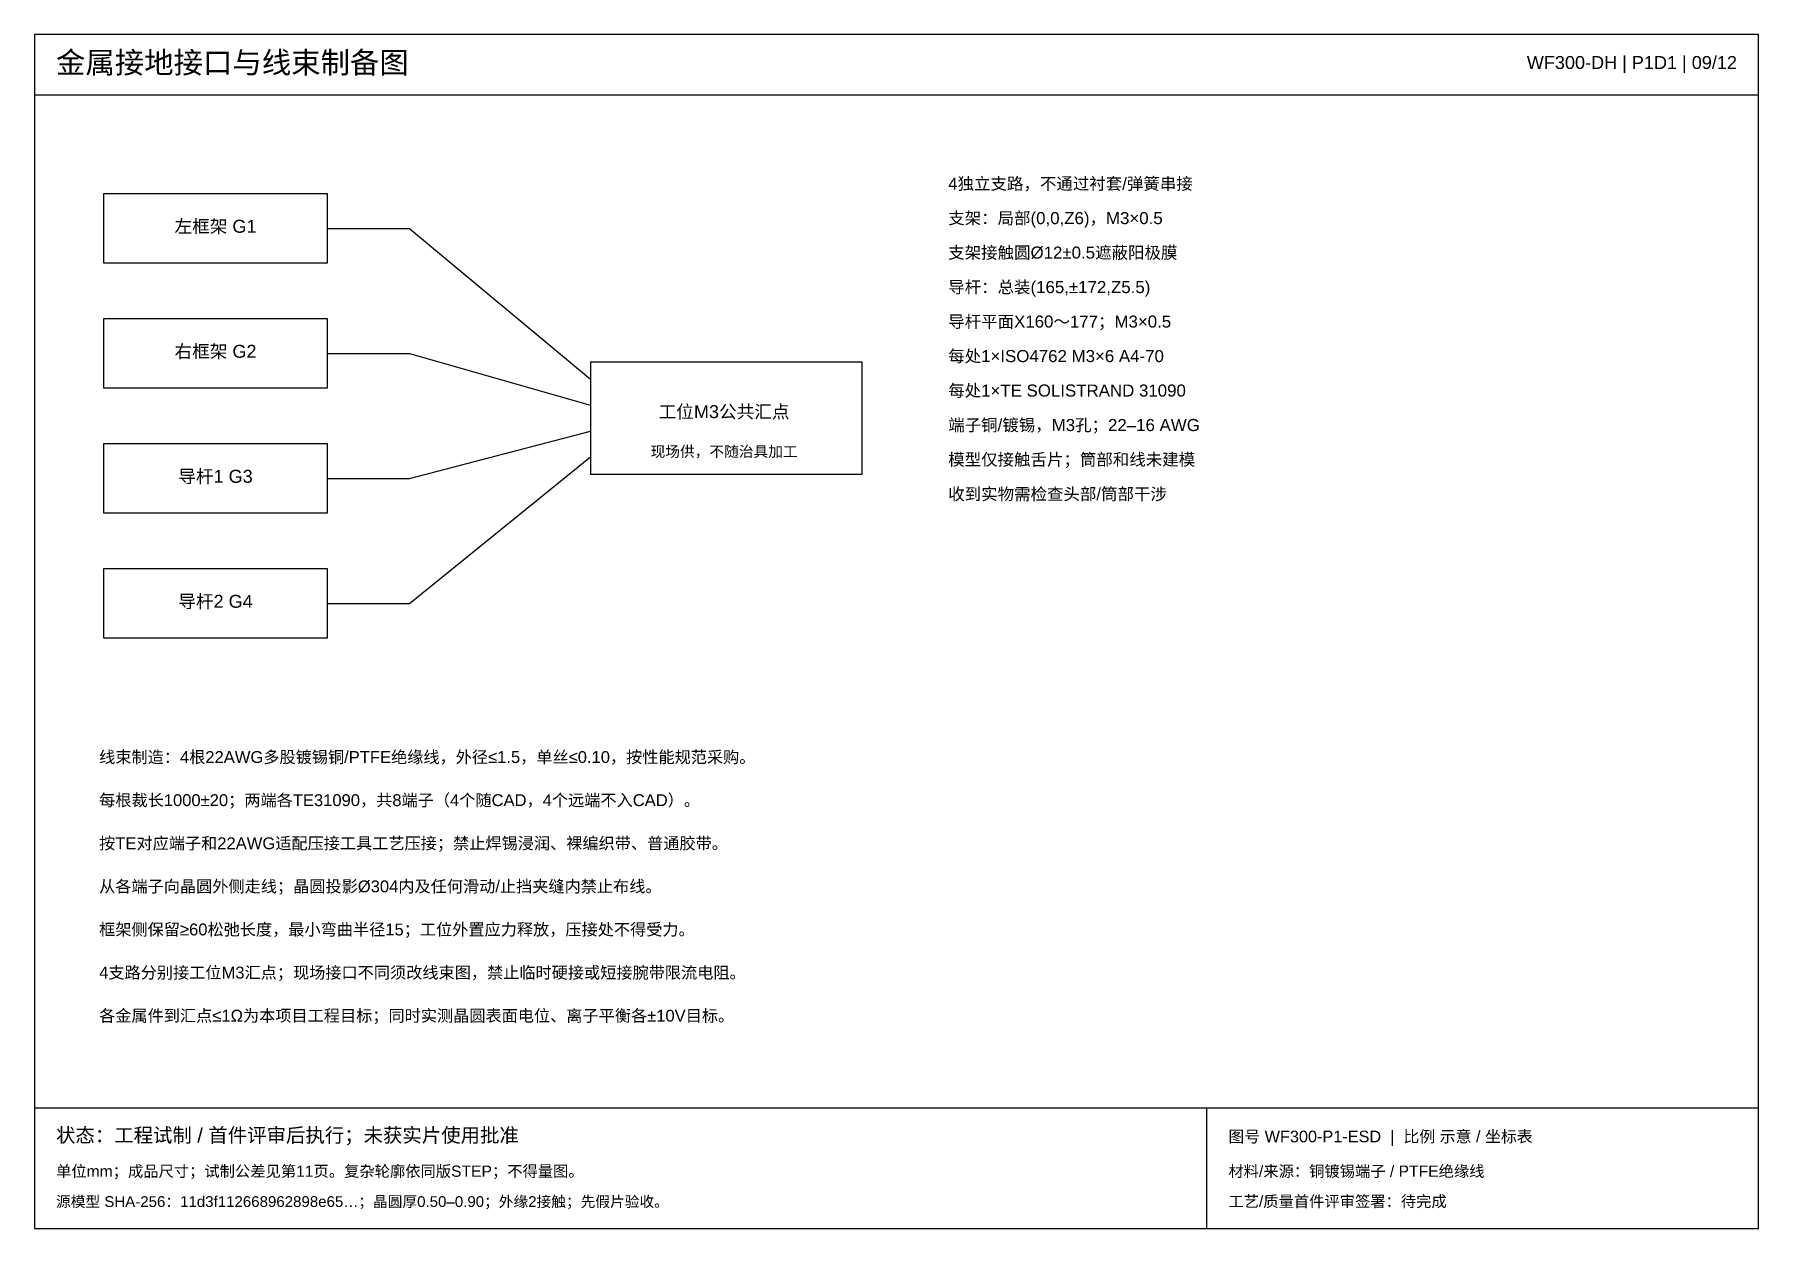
# Model space of a CAD drawing. Header units: millimetres. Extents: x 10 to 410, y 10 to 287.
import ezdxf
from ezdxf.enums import TextEntityAlignment as Align

# ---------------------------------------------------------------- set-up
doc = ezdxf.new("R2010")
doc.units = ezdxf.units.MM
for name, color, linetype in [('HOLD', 1, 'Continuous'), ('OUTLINE', 7, 'Continuous'), ('TEXT', 7, 'Continuous')]:
    doc.layers.add(name, color=color, linetype=linetype)
doc.styles.add('CJK', font='Arial Unicode.ttf')

msp = doc.modelspace()

# ---------------------------------------------------------------- linework, layer by layer
at = {"layer": 'OUTLINE'}
for p, q in [((10, 273), (410, 273)), ((10, 38), (410, 38)), ((282, 10), (282, 38))]:
    msp.add_line(p, q, dxfattribs=at)
for points in [[(10, 10), (410, 10), (410, 287), (10, 287), (10, 10)], [(26, 234), (78, 234), (78, 250), (26, 250), (26, 234)], [(78, 242), (97, 242), (139, 207)], [(26, 205), (78, 205), (78, 221), (26, 221), (26, 205)], [(78, 213), (97, 213), (139, 201)], [(139, 185), (202, 185), (202, 211), (139, 211), (139, 185)], [(26, 176), (78, 176), (78, 192), (26, 192), (26, 176)], [(78, 184), (97, 184), (139, 195)], [(78, 155), (97, 155), (139, 189)], [(26, 147), (78, 147), (78, 163), (26, 163), (26, 147)]]:
    msp.add_lwpolyline(points, dxfattribs=at)

# ---------------------------------------------------------------- texts
at = {"layer": 'HOLD', "style": 'CJK'}
msp.add_text('状态：工程试制 / 首件评审后执行；未获实片使用批准', height=3.3, dxfattribs=at).set_placement((15, 30))
at = {"layer": 'TEXT', "style": 'CJK'}
for s, height, p in [('金属接地接口与线束制备图', 5, (15, 278)), ('4独立支路，不通过衬套/弹簧串接', 2.8, (222, 251)), ('支架：局部(0,0,Z6)，M3×0.5', 2.8, (222, 243)), ('支架接触圆Ø12±0.5遮蔽阳极膜', 2.8, (222, 235)), ('导杆：总装(165,±172,Z5.5)', 2.8, (222, 227)), ('导杆平面X160～177；M3×0.5', 2.8, (222, 219)), ('每处1×ISO4762 M3×6 A4-70', 2.8, (222, 211)), ('每处1×TE SOLISTRAND 31090', 2.8, (222, 203)), ('端子铜/镀锡，M3孔；22–16 AWG', 2.8, (222, 195)), ('模型仅接触舌片；筒部和线未建模', 2.8, (222, 187)), ('收到实物需检查头部/筒部干涉', 2.8, (222, 179)), ('线束制造：4根22AWG多股镀锡铜/PTFE绝缘线，外径≤1.5，单丝≤0.10，按性能规范采购。', 2.75, (25, 118)), ('每根裁长1000±20；两端各TE31090，共8端子（4个随CAD，4个远端不入CAD）。', 2.75, (25, 108)), ('按TE对应端子和22AWG适配压接工具工艺压接；禁止焊锡浸润、裸编织带、普通胶带。', 2.75, (25, 98)), ('从各端子向晶圆外侧走线；晶圆投影Ø304内及任何滑动/止挡夹缝内禁止布线。', 2.75, (25, 88)), ('框架侧保留≥60松弛长度，最小弯曲半径15；工位外置应力释放，压接处不得受力。', 2.75, (25, 78)), ('4支路分别接工位M3汇点；现场接口不同须改线束图，禁止临时硬接或短接腕带限流电阻。', 2.75, (25, 68)), ('各金属件到汇点≤1Ω为本项目工程目标；同时实测晶圆表面电位、离子平衡各±10V目标。', 2.75, (25, 58)), ('图号 WF300-P1-ESD  |  比例 示意 / 坐标表', 2.7, (287, 30)), ('单位mm；成品尺寸；试制公差见第11页。复杂轮廓依同版STEP；不得量图。', 2.6, (15, 22)), ('材料/来源：铜镀锡端子 / PTFE绝缘线', 2.6, (287, 22)), ('源模型 SHA-256：11d3f112668962898e65…；晶圆厚0.50–0.90；外缘2接触；先假片验收。', 2.5, (15, 15)), ('工艺/质量首件评审签署：待完成', 2.6, (287, 15))]:
    msp.add_text(s, height=height, dxfattribs=at).set_placement(p)
msp.add_text('WF300-DH | P1D1 | 09/12', height=3, dxfattribs=at).set_placement((405, 279), align=Align.RIGHT)
for s, height, p in [('左框架 G1', 3, (52, 241)), ('右框架 G2', 3, (52, 212)), ('工位M3公共汇点', 3, (170, 198)), ('现场供，不随治具加工', 2.5, (170, 189)), ('导杆1 G3', 3, (52, 183)), ('导杆2 G4', 3, (52, 154))]:
    msp.add_text(s, height=height, dxfattribs=at).set_placement(p, align=Align.CENTER)

doc.saveas('drawing.dxf')
